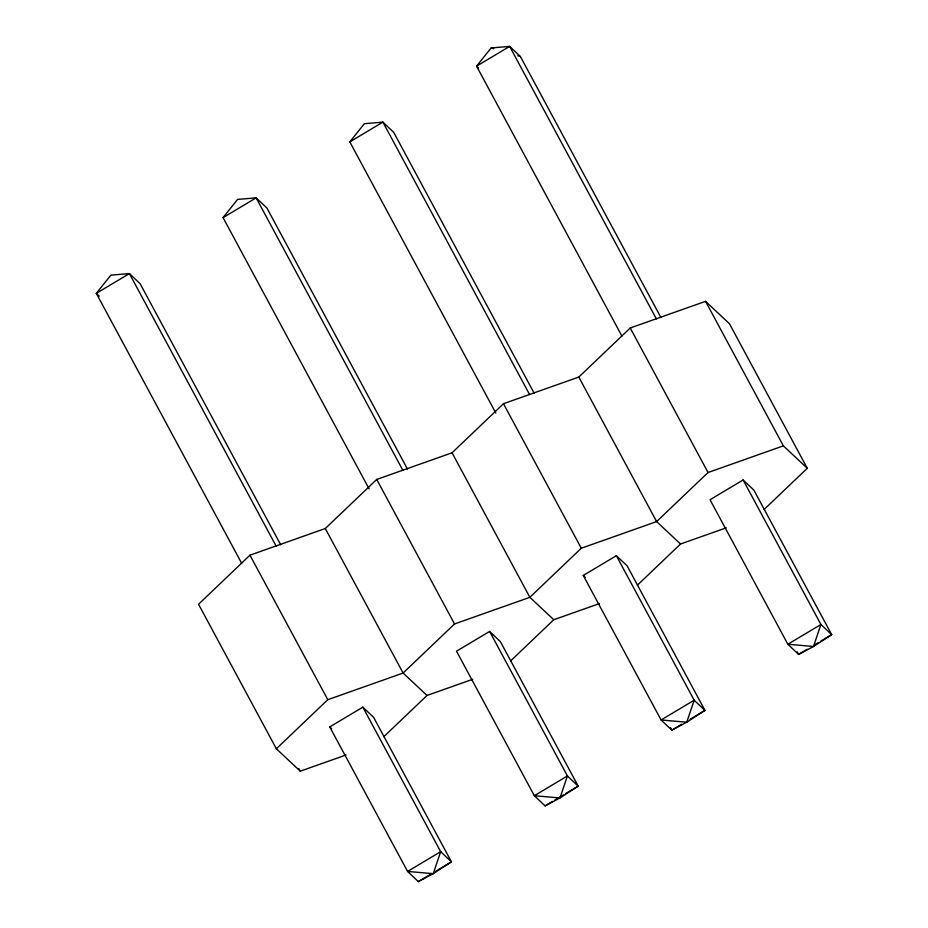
<?xml version="1.0" encoding="UTF-8"?>
<svg xmlns="http://www.w3.org/2000/svg" width="928" height="928" viewBox="0 0 928 928"><rect width="100%" height="100%" fill="white"/><g stroke="black" fill="none" stroke-linecap="round" stroke-linejoin="round"><path stroke-width="1.39" d="M369.089 488.836L223.056 217.616L237.626 199.404L256.151 197.861L266.916 208.023L407.473 469.058M495.854 413.099L349.81 141.88L364.379 123.679L382.904 122.125L393.669 132.286L534.226 393.321M660.98 317.596L520.422 56.562L509.658 46.4L491.132 47.943L476.563 66.155L621.922 336.098M764.08 509.495L807.279 468.28L729.466 323.756L705.558 301.333L630.228 327.99L578.805 377.058L503.475 403.715L452.052 452.794L376.722 479.44L325.287 528.519L249.957 555.176L198.534 604.244L276.358 748.768L300.266 771.191L345.993 755.009M276.358 748.768L327.781 699.7L403.112 673.044L454.534 623.964L529.865 597.319L581.288 548.239L656.618 521.582L708.041 472.514L783.371 445.858L807.279 468.28M383.821 736.693L427.019 695.466L472.758 679.284M510.574 660.956L553.772 619.73L599.511 603.548M637.327 585.232L680.526 544.005L726.264 527.823M223.056 217.616L256.151 197.861L402.88 470.357M349.81 141.88L382.904 122.125L529.633 394.62M583.271 575.453L616.366 555.698L627.131 565.86L704.944 710.384L686.743 722.216L671.849 730.139L661.084 719.977L583.271 575.453L585.22 577.297M743.119 479.973L710.024 499.728L787.837 644.252L798.602 654.414L813.496 646.491L831.697 634.659L753.884 490.135L743.119 479.973L820.932 624.498L831.697 634.659L820.665 641.248M329.753 726.914L362.848 707.159L373.613 717.321L451.437 861.845L433.237 873.677L418.342 881.6L407.578 871.438L329.753 726.914L331.714 728.758M489.613 631.434L456.506 651.189L534.331 795.714L545.096 805.875L559.99 797.952L578.19 786.12L500.366 641.596L489.613 631.434L567.426 775.959L578.19 786.12L565.929 793.44M681.651 724.292L671.849 730.139L670.48 727.61M690.235 719.165L704.944 710.384L694.179 700.222L616.366 555.698M807.186 649.287L798.602 654.414L797.233 651.874M814.54 644.902L818.218 642.71M418.342 881.6L431.822 873.55M435.499 871.357L451.437 861.845L440.672 851.684L362.848 707.159M545.096 805.875L552.45 801.479M554.898 800.017L557.345 798.556M559.804 797.094L563.482 794.902M491.132 47.943L493.8 48.732M517.766 55.773L520.422 56.562M680.526 544.005L656.618 521.582L578.805 377.058M553.772 619.73L529.865 597.319L452.052 452.794M427.019 695.466L403.112 673.044L325.287 528.519M478.523 67.999L476.563 66.155L509.658 46.4L656.386 318.896M99.238 296.113L96.303 293.341L110.873 275.129L129.398 273.586L140.163 283.748L280.708 544.782M705.558 301.333L783.371 445.858M630.228 327.99L708.041 472.514M503.475 403.715L581.288 548.239M376.722 479.44L454.534 623.964M276.126 546.082L129.398 273.586L96.303 293.341L241.651 563.284M249.957 555.176L327.781 699.7M298.897 768.662L300.266 771.191M440.672 851.684L433.237 873.677L407.578 871.438L440.672 851.684M567.426 775.959L559.99 797.952L534.331 795.714L567.426 775.959M694.179 700.222L686.743 722.216L661.084 719.977L694.179 700.222M820.932 624.498L813.496 646.491L787.837 644.252L820.932 624.498"/></g></svg>
